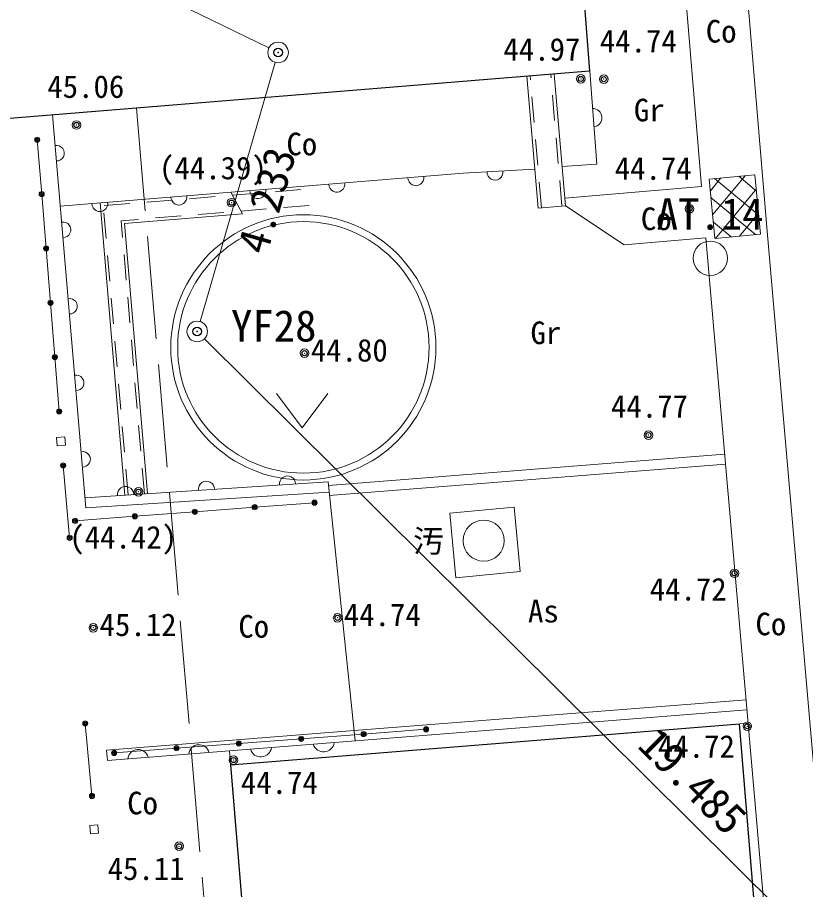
# Model space of a CAD drawing. Units: millimetres, scale not verified. Extents: x -29071210 to -28860960, y -117775216 to -117329466.
# Drawn here: x -28923697 to -28912205, y -117508984 to -117496275 of the extents above; entities that cross this region are included whole.
import ezdxf
from ezdxf.enums import TextEntityAlignment as Align

# ---------------------------------------------------------------- set-up
doc = ezdxf.new("R2010")
doc.units = ezdxf.units.MM
doc.header["$LTSCALE"] = 250
doc.header["$PDMODE"] = 32
doc.header["$PDSIZE"] = 125
doc.linetypes.add('DASHED', pattern=[7.5, 6, -1.5])
doc.linetypes.add('USER4', pattern=[2.5, 1.5, -1])
for name, color, linetype, lineweight in [('S-SUV', 7, 'Continuous', 13), ('S-SUV-HTXT', 7, 'Continuous', 13), ('S-SUV-ROW', 7, 'Continuous', 15), ('S-SUV-SRVR', 3, 'Continuous', 13), ('S-SUV-STR', 1, 'Continuous', 25)]:
    doc.layers.add(name, color=color, linetype=linetype, lineweight=lineweight)
doc.layers.add('S-SUV-BMK', color=7, linetype='Continuous')
doc.styles.add('ＭＳ ゴシック', font='')
doc.styles.get('ＭＳ ゴシック').set_extended_font_data('MS Gothic')

# ---------------------------------------------------------------- blocks, each defined once
blk = doc.blocks.new('畑')
at = {"color": 7, "linetype": 'Continuous', "lineweight": 13}
for p, q in [((-1.5, 1), (0, -1)), ((0, -1), (1.5, 1))]:
    blk.add_line(p, q, dxfattribs=at)
blk = doc.blocks.new('ﾌﾟﾛｯﾄﾏｰｸ-03_1')
at = {"color": 3, "linetype": 'Continuous', "lineweight": 25}
blk.add_circle((0, 0), 0.5, dxfattribs=at)
at = {"color": 3}
blk.add_point((0, 0), dxfattribs=at)
blk = doc.blocks.new('ﾌﾟﾛｯﾄﾏｰｸ-03')
at = {"color": 7, "linetype": 'Continuous', "lineweight": 15}
blk.add_circle((0, 0), 0.5, dxfattribs=at)
at = {"color": 7}
blk.add_point((0, 0), dxfattribs=at)
blk = doc.blocks.new('ﾌﾟﾛｯﾄﾏｰｸ-02')
at = {"color": 7, "linetype": 'Continuous', "lineweight": 20}
blk.add_circle((0, 0), 0.5, dxfattribs=at)

msp = doc.modelspace()

# ---------------------------------------------------------------- hatches: boundary and pattern name
at = {"layer": 'S-SUV'}
h = msp.add_hatch(dxfattribs=at)
h.set_pattern_fill('USER', color=256, style=0, pattern_type=2)
h.set_pattern_definition([(320.428, (-28913096.2, -117498983.4), (159.26, 192.706), []), (230.428, (-28913096.2, -117498983.4), (192.706, -159.26), [])])
h.paths.add_polyline_path([(-28912860, -117499433), (-28913527, -117499496.4), (-28913609.3, -117498630.3), (-28912942.3, -117498566.9)])

# ---------------------------------------------------------------- linework, layer by layer
for p, q in [((-28913722, -117498739.7), (-28914096.8, -117494283.7)), ((-28915352.9, -117497057), (-28915248, -117498414)), ((-28916105.5, -117499054.1), (-28916270, -117497131.9)), ((-28915871.3, -117497099.3), (-28915707, -117499020)), ((-28923185.8, -117497696.4), (-28922697.4, -117503423)), ((-28923342.8, -117498849.6), (-28923407, -117498058)), ((-28916157.1, -117498488.2), (-28917199, -117498546)), ((-28915248, -117498414), (-28915755.9, -117498448.4)), ((-28917199, -117498546), (-28923072.5, -117499024.6)), ((-28912942.3, -117498566.9), (-28913609.3, -117498630.3)), ((-28912860, -117499433), (-28912942.3, -117498566.9)), ((-28915716.4, -117498910.2), (-28913721.9, -117498739.7)), ((-28913609.3, -117498630.3), (-28913527, -117499496.4)), ((-28923278.7, -117499641.2), (-28923342.8, -117498849.6)), ((-28920415.2, -117499139.2), (-28920586.4, -117498822)), ((-28922491.9, -117498977.2), (-28922128.8, -117503235.5)), ((-28915707, -117499020), (-28916105.5, -117499054.1)), ((-28915707, -117499020), (-28914849.6, -117499588.9)), ((-28920415.2, -117499139.2), (-28922135, -117499279.3)), ((-28921799.4, -117503214), (-28922135, -117499279.3)), ((-28913659, -117499487.1), (-28914849.6, -117499588.9)), ((-28913527, -117499496.4), (-28912860, -117499433)), ((-28923214.6, -117500432.8), (-28923278.7, -117499641.2)), ((-28923150.5, -117501224.4), (-28923214.6, -117500432.8)), ((-28923086.4, -117502016), (-28923150.5, -117501224.4)), ((-28923005.8, -117502387.8), (-28923125.3, -117502398)), ((-28923125.3, -117502398), (-28923115.1, -117502517.6)), ((-28922995.6, -117502507.4), (-28923005.8, -117502387.8)), ((-28923115.1, -117502517.6), (-28922995.6, -117502507.4)), ((-28913384.8, -117502637.8), (-28919162.6, -117503093.9)), ((-28922935.1, -117503858), (-28923030.3, -117502804)), ((-28913371.8, -117502787.2), (-28919150.8, -117503243.4)), ((-28919168, -117503042.4), (-28922710.2, -117503273.5)), ((-28918772.1, -117506817.8), (-28919168, -117503042.4)), ((-28919152.3, -117503191.7), (-28922697.4, -117503423)), ((-28921110.4, -117503478.8), (-28920237.2, -117503412.6)), ((-28920237.2, -117503412.6), (-28919364, -117503346.4)), ((-28922856.8, -117503611.2), (-28921983.6, -117503545)), ((-28921983.6, -117503545), (-28921110.4, -117503478.8)), ((-28913073.2, -117506217.5), (-28918787.7, -117506668.6)), ((-28913060.2, -117506366.9), (-28922383.6, -117507102.9)), ((-28922609.5, -117507620.9), (-28922707.7, -117506562.9)), ((-28913168, -117506569), (-28913043.5, -117506558.2)), ((-28918787.7, -117506668.6), (-28922396.4, -117506953.4)), ((-28919558.1, -117506787), (-28918648.3, -117506718)), ((-28918648.3, -117506718), (-28917738.5, -117506649.1)), ((-28921377.6, -117506924.9), (-28920467.8, -117506856)), ((-28920467.8, -117506856), (-28919558.1, -117506787)), ((-28922384, -117507103), (-28922396.4, -117506953.4)), ((-28922287.4, -117506993.9), (-28921377.6, -117506924.9)), ((-28920588, -117507167.7), (-28920604.2, -117506962.4)), ((-28922523.6, -117508041.5), (-28922643.2, -117508051.7)), ((-28922643.2, -117508051.7), (-28922633, -117508171.2)), ((-28922513.4, -117508161.1), (-28922523.6, -117508041.5)), ((-28922633, -117508171.2), (-28922513.4, -117508161.1))]:
    msp.add_line(p, q, dxfattribs=at)
at = {"layer": 'S-SUV', "linetype": 'USER4'}
for p, q in [((-28916055.7, -117499049.8), (-28916220.2, -117497127.8)), ((-28915756.8, -117499024.3), (-28915921.2, -117497103.4)), ((-28919566.4, -117498784.1), (-28922443.3, -117499018.5)), ((-28922083.9, -117503232.5), (-28922443.3, -117499018.5)), ((-28919441.9, -117499014.7), (-28922183.7, -117499238.1)), ((-28921844.4, -117503216.9), (-28922183.7, -117499238.1))]:
    msp.add_line(p, q, dxfattribs=at)
at = {"layer": 'S-SUV', "linetype": 'DASHED'}
msp.add_line((-28921959.5, -117497596.7), (-28920676.7, -117512638.7), dxfattribs=at)
at = {"layer": 'S-SUV'}
for points in [[(-28909989, -117531410), (-28910462, -117525958), (-28911197, -117517437), (-28911733, -117511235), (-28912764, -117499391), (-28914993, -117472892)], [(-28911043.2, -117529671.2), (-28911358.7, -117526035.6), (-28912093.7, -117517514.4), (-28912629.6, -117511312.8), (-28913659, -117499487.1)]]:
    msp.add_lwpolyline(points, dxfattribs=at)
msp.add_lwpolyline([(-28917393.1, -117503498.1), (-28917304.9, -117504439.1), (-28916363.9, -117504350.9), (-28916452.1, -117503409.9)], close=True, dxfattribs=at)
for centre, radius in [((-28923407, -117498058), 37.5), ((-28923407, -117498058), 25), ((-28923407, -117498058), 12.5), ((-28919527.4, -117501083), 1932.8), ((-28919527.4, -117501083), 1832.8), ((-28923030.3, -117502804), 37.5), ((-28923030.3, -117502804), 25), ((-28923030.3, -117502804), 12.5), ((-28919364, -117503346.4), 37.5), ((-28919364, -117503346.4), 25), ((-28919364, -117503346.4), 12.5), ((-28916898, -117503900), 300), ((-28922707.7, -117506562.9), 37.5), ((-28922707.7, -117506562.9), 25), ((-28922707.7, -117506562.9), 12.5), ((-28917738.5, -117506649.1), 37.5), ((-28917738.5, -117506649.1), 25), ((-28917738.5, -117506649.1), 12.5)]:
    msp.add_circle(centre, radius, dxfattribs=at)
for centre, radius, start, end in [((-28915312, -117497736.4), 136.6, 279.2923, 89.55028), ((-28923125.9, -117498253.1), 112.6, 268.56735, 101.18116), ((-28917886.6, -117498611.1), 116, 180.18823, 9.12885), ((-28916733.7, -117498529.2), 116, 178.70527, 7.64589), ((-28919038.8, -117498705), 116, 180.18823, 9.12885), ((-28923342.8, -117498849.6), 37.5, 0, 180), ((-28923342.8, -117498849.6), 37.5, 180, 0), ((-28923342.8, -117498849.6), 25, 0, 180), ((-28923342.8, -117498849.6), 25, 180, 0), ((-28923342.8, -117498849.6), 12.5, 0, 180), ((-28923342.8, -117498849.6), 12.5, 180, 0), ((-28921343.4, -117498892.8), 116, 180.18823, 9.12885), ((-28920191.1, -117498798.9), 116, 180.18823, 9.12885), ((-28922495.7, -117498986.7), 116, 180.18823, 9.12885), ((-28923030.8, -117499368.5), 112.6, 268.56735, 101.18116), ((-28923278.7, -117499641.2), 37.5, 0, 180), ((-28923278.7, -117499641.2), 25, 0, 180), ((-28923278.7, -117499641.2), 12.5, 0, 180), ((-28923278.7, -117499641.2), 37.5, 180, 0), ((-28923278.7, -117499641.2), 25, 180, 0), ((-28923278.7, -117499641.2), 12.5, 180, 0), ((-28923214.6, -117500432.8), 37.5, 0, 180), ((-28922935.7, -117500483.9), 112.6, 268.56735, 101.18116), ((-28923214.6, -117500432.8), 37.5, 180, 0), ((-28923214.6, -117500432.8), 25, 0, 180), ((-28923214.6, -117500432.8), 25, 180, 0), ((-28923214.6, -117500432.8), 12.5, 0, 180), ((-28923214.6, -117500432.8), 12.5, 180, 0), ((-28923150.5, -117501224.4), 37.5, 0, 180), ((-28923150.5, -117501224.4), 37.5, 180, 0), ((-28923150.5, -117501224.4), 25, 0, 180), ((-28923150.5, -117501224.4), 25, 180, 0), ((-28923150.5, -117501224.4), 12.5, 0, 180), ((-28923150.5, -117501224.4), 12.5, 180, 0), ((-28922840.5, -117501599.3), 112.6, 268.56735, 101.18116), ((-28923086.4, -117502016), 37.5, 0, 180), ((-28923086.4, -117502016), 37.5, 180, 0), ((-28923086.4, -117502016), 25, 0, 180), ((-28923086.4, -117502016), 25, 180, 0), ((-28923086.4, -117502016), 12.5, 0, 180), ((-28923086.4, -117502016), 12.5, 180, 0), ((-28922745.4, -117502714.7), 112.6, 268.56735, 101.18116), ((-28920939.5, -117503151.4), 118.5, 0.59011, 186.87555), ((-28919758.8, -117503074.4), 118.5, 0.59011, 186.87555), ((-28922120.2, -117503228.5), 118.5, 0.59011, 186.87555), ((-28921110.4, -117503478.8), 37.5, 0, 180), ((-28920237.2, -117503412.6), 37.5, 0, 180), ((-28920237.2, -117503412.6), 37.5, 180, 0), ((-28920237.2, -117503412.6), 25, 0, 180), ((-28920237.2, -117503412.6), 25, 180, 0), ((-28920237.2, -117503412.6), 12.5, 0, 180), ((-28920237.2, -117503412.6), 12.5, 180, 0), ((-28922856.8, -117503611.2), 37.5, 0, 180), ((-28921983.6, -117503545), 37.5, 0, 180), ((-28921983.6, -117503545), 37.5, 180, 0), ((-28921983.6, -117503545), 25, 0, 180), ((-28921983.6, -117503545), 25, 180, 0), ((-28921983.6, -117503545), 12.5, 0, 180), ((-28921983.6, -117503545), 12.5, 180, 0), ((-28921110.4, -117503478.8), 37.5, 180, 0), ((-28921110.4, -117503478.8), 25, 0, 180), ((-28921110.4, -117503478.8), 25, 180, 0), ((-28921110.4, -117503478.8), 12.5, 0, 180), ((-28921110.4, -117503478.8), 12.5, 180, 0), ((-28922856.8, -117503611.2), 37.5, 180, 0), ((-28922856.8, -117503611.2), 25, 0, 180), ((-28922856.8, -117503611.2), 25, 180, 0), ((-28922856.8, -117503611.2), 12.5, 0, 180), ((-28922856.8, -117503611.2), 12.5, 180, 0), ((-28922935.1, -117503858), 37.5, 0, 180), ((-28922935.1, -117503858), 37.5, 180, 0), ((-28922935.1, -117503858), 25, 0, 180), ((-28922935.1, -117503858), 25, 180, 0), ((-28922935.1, -117503858), 12.5, 0, 180), ((-28922935.1, -117503858), 12.5, 180, 0), ((-28919558.1, -117506787), 37.5, 0, 180), ((-28918648.3, -117506718), 37.5, 0, 180), ((-28918648.3, -117506718), 37.5, 180, 0), ((-28918648.3, -117506718), 25, 0, 180), ((-28918648.3, -117506718), 25, 180, 0), ((-28918648.3, -117506718), 12.5, 0, 180), ((-28918648.3, -117506718), 12.5, 180, 0), ((-28921047.1, -117507023.5), 151, 14.44417, 174.58772), ((-28920467.8, -117506856), 37.5, 0, 180), ((-28920467.8, -117506856), 37.5, 180, 0), ((-28920467.8, -117506856), 25, 0, 180), ((-28920467.8, -117506856), 25, 180, 0), ((-28920467.8, -117506856), 12.5, 0, 180), ((-28920467.8, -117506856), 12.5, 180, 0), ((-28919558.1, -117506787), 37.5, 180, 0), ((-28919558.1, -117506787), 25, 0, 180), ((-28919558.1, -117506787), 25, 180, 0), ((-28919558.1, -117506787), 12.5, 0, 180), ((-28919558.1, -117506787), 12.5, 180, 0), ((-28919232.6, -117506822.7), 156.3, 196.07148, 352.95569), ((-28922287.4, -117506993.9), 37.5, 0, 180), ((-28922287.4, -117506993.9), 37.5, 180, 0), ((-28922287.4, -117506993.9), 25, 0, 180), ((-28922287.4, -117506993.9), 25, 180, 0), ((-28922287.4, -117506993.9), 12.5, 0, 180), ((-28922287.4, -117506993.9), 12.5, 180, 0), ((-28921937, -117507093.8), 151, 14.44417, 174.58772), ((-28921377.6, -117506924.9), 37.5, 0, 180), ((-28921377.6, -117506924.9), 37.5, 180, 0), ((-28921377.6, -117506924.9), 25, 0, 180), ((-28921377.6, -117506924.9), 25, 180, 0), ((-28921377.6, -117506924.9), 12.5, 0, 180), ((-28921377.6, -117506924.9), 12.5, 180, 0), ((-28920148.6, -117506895), 156.3, 196.07148, 352.95569), ((-28922609.5, -117507620.9), 37.5, 0, 180), ((-28922609.5, -117507620.9), 37.5, 180, 0), ((-28922609.5, -117507620.9), 25, 0, 180), ((-28922609.5, -117507620.9), 25, 180, 0), ((-28922609.5, -117507620.9), 12.5, 0, 180), ((-28922609.5, -117507620.9), 12.5, 180, 0)]:
    msp.add_arc(centre, radius, start, end, dxfattribs=at)
at = {"layer": 'S-SUV-ROW'}
for p, q in [((-28924769.7, -117494405.9), (-28920030.2, -117496719.5)), ((-28919937.2, -117496929.4), (-28921033, -117500707.1)), ((-28920968.3, -117500956.7), (-28907346.2, -117514466))]:
    msp.add_line(p, q, dxfattribs=at)
at = {"layer": 'S-SUV-STR'}
for p, q in [((-28916204, -117486561), (-28915353, -117497057)), ((-28915353, -117497057), (-28961589, -117500834)), ((-28920588, -117507167.7), (-28913168, -117506569)), ((-28912266, -117517592), (-28913168, -117506569)), ((-28920588, -117507167.7), (-28919686, -117518190.6))]:
    msp.add_line(p, q, dxfattribs=at)

# ---------------------------------------------------------------- block references
at = {"layer": 'S-SUV', "xscale": 250, "yscale": 250}
msp.add_blockref('畑', (-28919544.4, -117502005.1), dxfattribs=at)
at = {"layer": 'S-SUV-BMK', "xscale": 300, "yscale": 300}
for p in [(-28919895.4, -117496785.3), (-28921074.8, -117500851.1)]:
    msp.add_blockref('ﾌﾟﾛｯﾄﾏｰｸ-03', p, dxfattribs=at)
at = {"layer": 'S-SUV-SRVR'}
for name, p, xscale, yscale in [('ﾌﾟﾛｯﾄﾏｰｸ-03_1', (-28915480.5, -117497170.6), 75, 75), ('ﾌﾟﾛｯﾄﾏｰｸ-03_1', (-28915146.7, -117497174.1), 75, 75), ('ﾌﾟﾛｯﾄﾏｰｸ-03_1', (-28922836, -117497842.3), 75, 75), ('ﾌﾟﾛｯﾄﾏｰｸ-03_1', (-28920573.7, -117498973.8), 75, 75), ('ﾌﾟﾛｯﾄﾏｰｸ-03_1', (-28913896.3, -117499062.6), 75, 75), ('ﾌﾟﾛｯﾄﾏｰｸ-02', (-28913594.8, -117499783.5), 500, 500), ('ﾌﾟﾛｯﾄﾏｰｸ-03_1', (-28919509.5, -117501168.4), 75, 75), ('ﾌﾟﾛｯﾄﾏｰｸ-03_1', (-28914496.7, -117502360.8), 75, 75), ('ﾌﾟﾛｯﾄﾏｰｸ-03_1', (-28921931.9, -117503186.9), 75, 75), ('ﾌﾟﾛｯﾄﾏｰｸ-03_1', (-28913240.7, -117504375.6), 75, 75), ('ﾌﾟﾛｯﾄﾏｰｸ-03_1', (-28919028, -117505024), 75, 75), ('ﾌﾟﾛｯﾄﾏｰｸ-03_1', (-28922590, -117505169), 75, 75), ('ﾌﾟﾛｯﾄﾏｰｸ-03_1', (-28913054, -117506605), 75, 75), ('ﾌﾟﾛｯﾄﾏｰｸ-03_1', (-28920545, -117507097), 75, 75), ('ﾌﾟﾛｯﾄﾏｰｸ-03_1', (-28921340, -117508353.5), 75, 75)]:
    msp.add_blockref(name, p, dxfattribs=dict(at, xscale=xscale, yscale=yscale))

# ---------------------------------------------------------------- texts
at = {"layer": 'S-SUV-BMK', "style": 'ＭＳ ゴシック'}
msp.add_text('YF28', height=458.2, dxfattribs=at).set_placement((-28920583.1, -117500539.6), align=Align.TOP_LEFT)
at = {"layer": 'S-SUV-HTXT', "style": 'ＭＳ ゴシック'}
for s, p in [('Co', (-28913435.1, -117496476.2)), ('Gr', (-28914483.4, -117497624.7)), ('Co', (-28919549.8, -117498119)), ('Co', (-28914382.4, -117499209)), ('Gr', (-28915990.8, -117500870.3)), ('汚', (-28917701.2, -117503904.7)), ('As', (-28916027.4, -117504926.7)), ('Co', (-28912711, -117505114)), ('Co', (-28920251, -117505148.7)), ('Co', (-28921871.7, -117507723.8))]:
    msp.add_text(s, height=329.9, dxfattribs=at).set_placement(p, align=Align.MIDDLE_CENTER)
for s, rotation, p in [('4.233', 73.824, (-28920064.9, -117498940.1)), ('19.485', 315.238, (-28913849.2, -117507400.7))]:
    msp.add_text(s, height=458.2, rotation=rotation, dxfattribs=at).set_placement(p, align=Align.MIDDLE_CENTER)
at = {"layer": 'S-SUV-SRVR', "style": 'ＭＳ ゴシック'}
for s, p in [('44.97', (-28916610.5, -117497003.3)), ('44.74', (-28915205.5, -117496883)), ('45.06', (-28923260.7, -117497546.3)), ('44.74', (-28914987.2, -117498738.6)), ('44.80', (-28919418.6, -117501388.6)), ('44.77', (-28915042.4, -117502205.4)), ('44.72', (-28914477.8, -117504871)), ('44.74', (-28918937.1, -117505244.2)), ('45.12', (-28922499.1, -117505389.2)), ('44.72', (-28914358.1, -117507162.6)), ('44.74', (-28920438.7, -117507688.8)), ('45.11', (-28922381.1, -117508944.1))]:
    msp.add_text(s, height=329.9, dxfattribs=at).set_placement(p, align=Align.BOTTOM_LEFT)
for s, p in [('(44.39)', (-28920845.9, -117498732.2)), ('(44.42)', (-28922154.8, -117504113.6))]:
    msp.add_text(s, height=329.9, dxfattribs=at).set_placement(p, align=Align.BOTTOM_CENTER)
at = {"layer": 'S-SUV-SRVR', "color": 7, "style": 'ＭＳ ゴシック'}
msp.add_text('AT.14', height=458.2, dxfattribs=at).set_placement((-28914376, -117498908.5), align=Align.TOP_LEFT)

doc.saveas('drawing.dxf')
